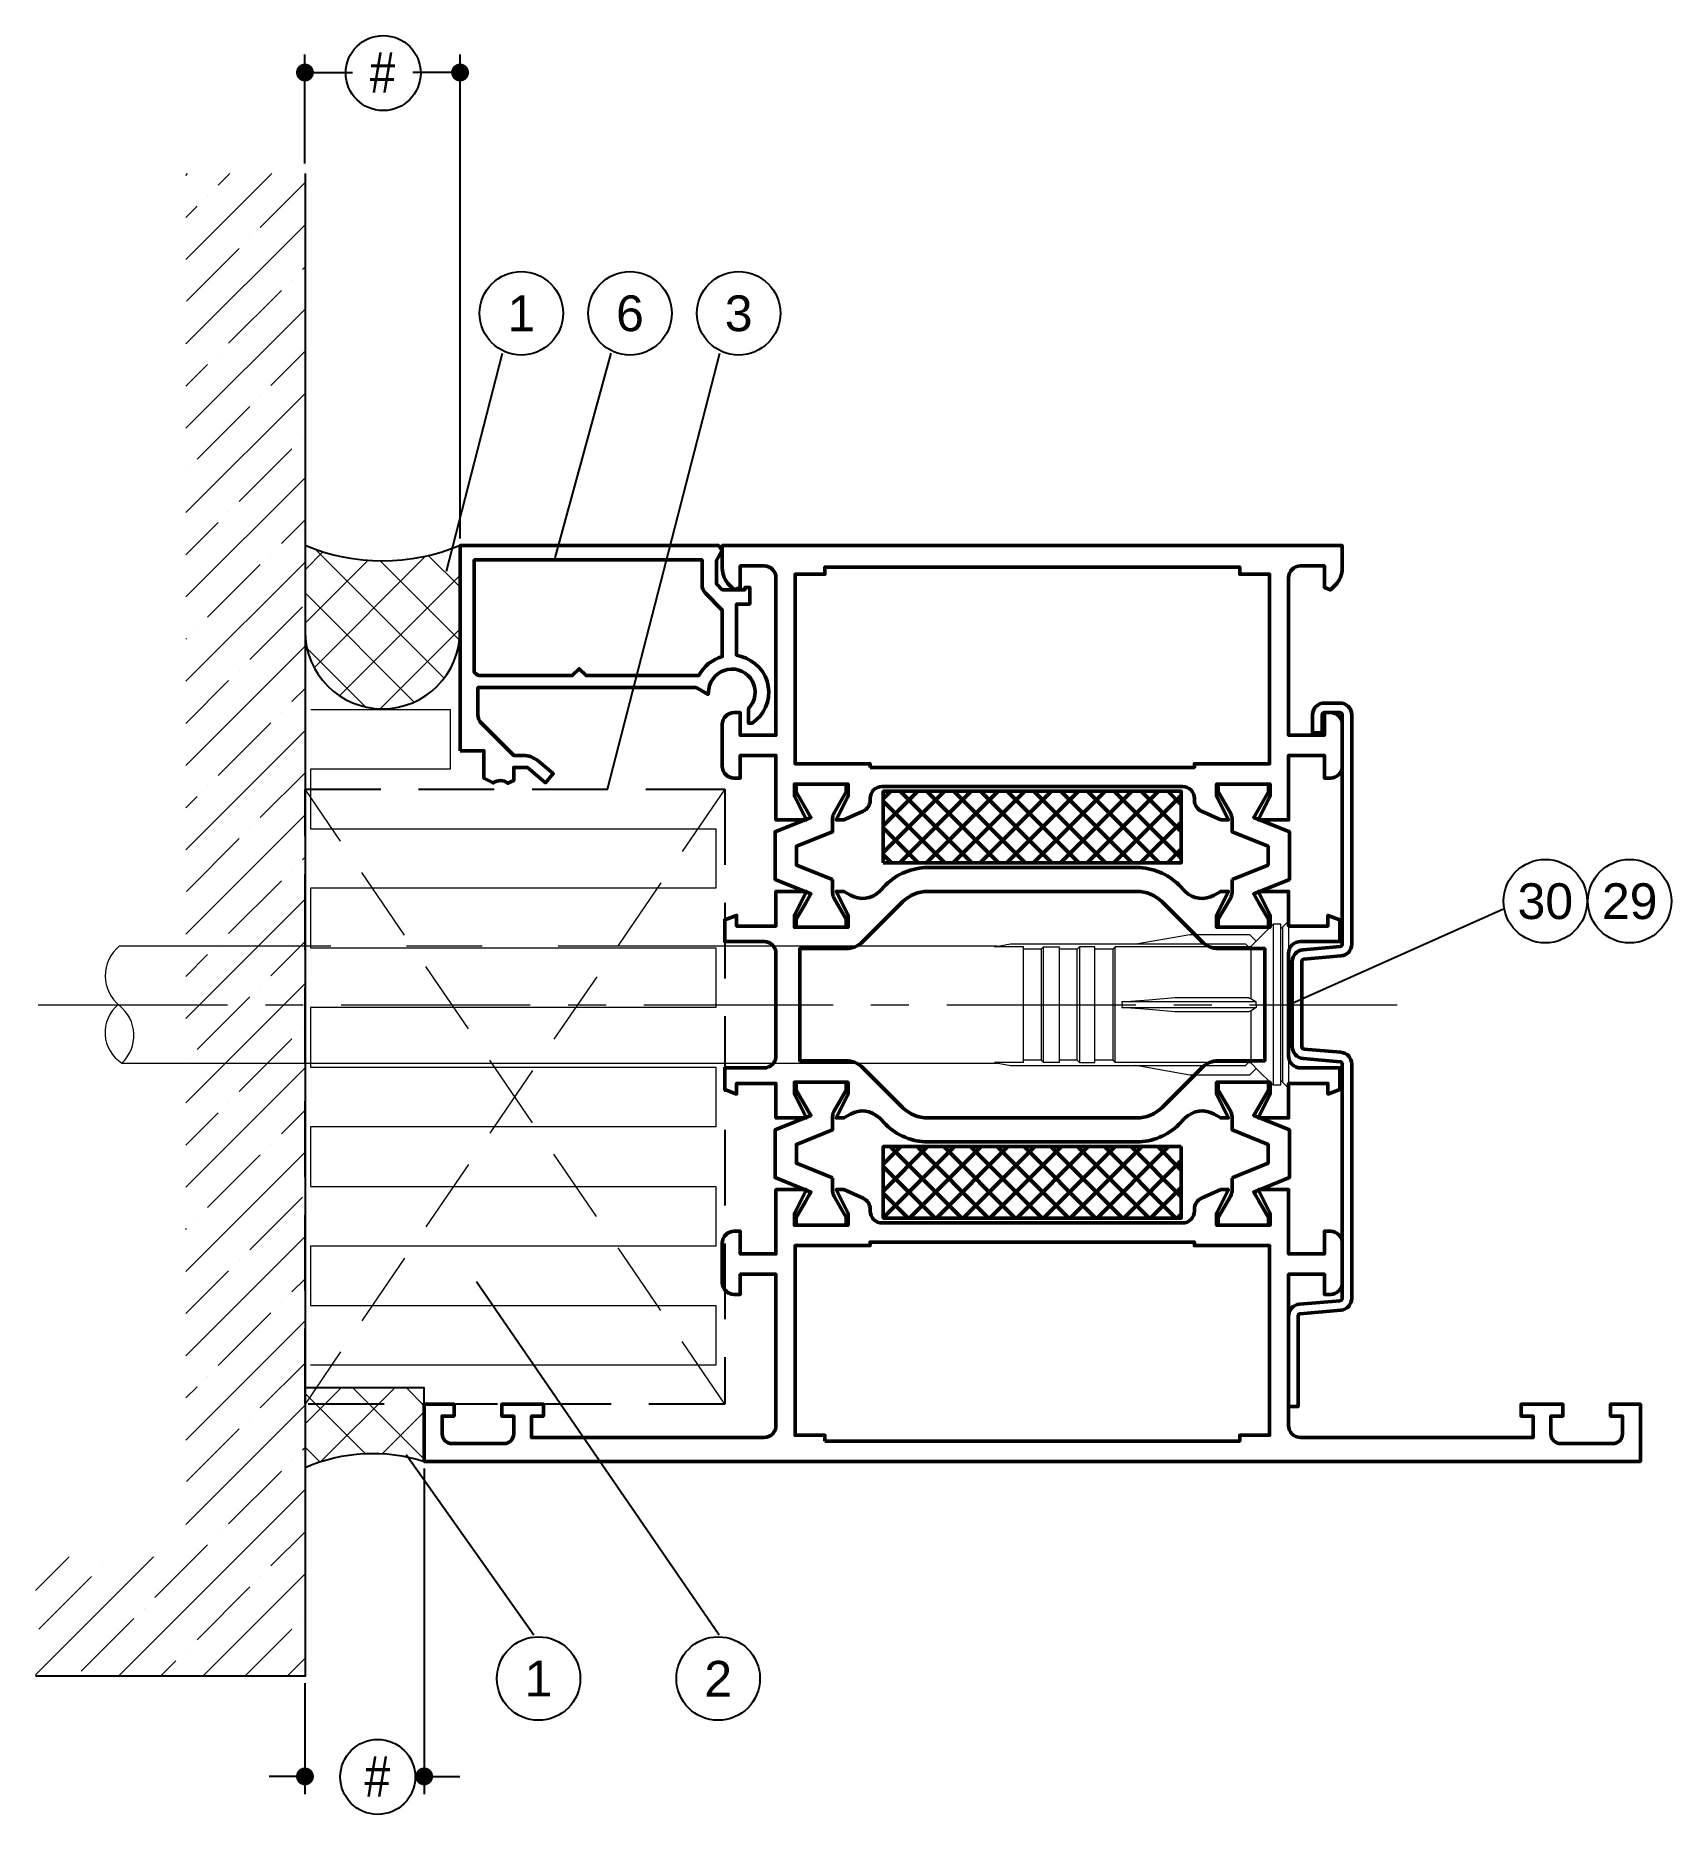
# Model space of a CAD drawing. Header units: millimetres. Extents: x 33 to 171, y 86 to 235.
import ezdxf
from ezdxf.enums import TextEntityAlignment as Align

# ---------------------------------------------------------------- set-up
doc = ezdxf.new("R2010")
doc.units = ezdxf.units.MM
doc.linetypes.add('CENTER', pattern=[50.8, 31.75, -6.35, 6.35, -6.35])
doc.linetypes.add('HIDDEN', pattern=[9.525, 6.35, -3.175])
for name, color, linetype, lineweight in [('AM_5', 3, 'Continuous', 25), ('AM_C', 50, 'Continuous', 50), ('AM_S', 80, 'Continuous', 50), ('Cent3', 70, 'CENTER', 18), ('CHide2', 2, 'HIDDEN', 25), ('CHide3', 70, 'HIDDEN', 18), ('Cont2', 2, 'Continuous', 25), ('Cont3', 70, 'Continuous', 18)]:
    doc.layers.add(name, color=color, linetype=linetype, lineweight=lineweight)
doc.styles.add('BEMSTIL', font='8SIMPLEX.SHX', dxfattribs={"width": 0.85})
doc.styles.add('SWISS', font='swiss.ttf')
doc.dimstyles.new('Dok-1zu2-PUNKT$0', dxfattribs={"dimscale": 0.5, "dimtxt": 3.4, "dimasz": 1.5, "dimexe": 1.5, "dimexo": 0.6, "dimgap": 1.5, "dimtad": 0, "dimlfac": 2, "dimdsep": 46, "dimtxsty": 'BEMSTIL', "dimblk": 'PUNKT', "dimblk1": 'PUNKT', "dimblk2": 'PUNKT', "dimcen": 0, "dimclrd": 3, "dimclre": 3, "dimclrt": 3, "dimadec": 0, "dimazin": 0, "dimtfac": 0.7, "dimtofl": 0, "dimtmove": 0, "dimatfit": 3, "dimfxl": 0, "dimtolj": 1, "dimarcsym": 0})

# ---------------------------------------------------------------- blocks, each defined once
blk = doc.blocks.new('*X4')
at = {"color": 0}
for p, q in [((20.3, 218.29), (23.91, 221.9)), ((20.3, 221.825), (20.375, 221.9)), ((21.655, 221.413), (22.142, 221.9)), ((21.213, 220.971), (21.213, 220.971)), ((23.423, 219.645), (25.3, 221.522)), ((20.3, 220.058), (20.771, 220.529)), ((20.3, 214.754), (25.3, 219.754)), ((20.329, 216.551), (22.539, 218.761)), ((22.981, 219.203), (22.981, 219.203)), ((25.191, 217.877), (25.3, 217.987)), ((24.749, 217.435), (24.749, 217.435)), ((22.097, 214.784), (24.307, 216.993)), ((20.3, 211.219), (25.3, 216.219)), ((21.655, 214.342), (21.655, 214.342)), ((23.865, 213.016), (25.3, 214.451)), ((20.3, 212.987), (21.213, 213.9)), ((20.3, 207.683), (25.3, 212.683)), ((20.771, 209.922), (22.981, 212.132)), ((23.423, 212.574), (23.423, 212.574)), ((22.539, 208.155), (24.749, 210.364)), ((25.191, 210.806), (25.191, 210.806)), ((20.3, 204.148), (25.3, 209.148)), ((20.329, 209.48), (20.329, 209.48)), ((22.097, 207.713), (22.097, 207.713)), ((24.307, 206.387), (25.3, 207.38)), ((20.3, 205.916), (21.655, 207.271)), ((23.865, 205.945), (23.865, 205.945)), ((20.3, 200.612), (25.3, 205.612)), ((21.213, 203.293), (23.423, 205.503)), ((22.981, 201.525), (25.191, 203.735)), ((20.3, 202.38), (20.329, 202.409)), ((20.771, 202.851), (20.771, 202.851)), ((20.3, 197.077), (25.3, 202.077)), ((20.3, 198.844), (22.097, 200.642)), ((22.539, 201.083), (22.539, 201.083)), ((24.749, 199.758), (25.3, 200.309)), ((24.307, 199.316), (24.307, 199.316)), ((20.3, 193.541), (25.3, 198.541)), ((21.655, 196.664), (23.865, 198.874)), ((21.213, 196.222), (21.213, 196.222)), ((23.423, 194.896), (25.3, 196.773)), ((20.3, 195.309), (20.771, 195.78)), ((20.3, 190.006), (25.3, 195.006)), ((20.329, 191.803), (22.539, 194.012)), ((22.981, 194.454), (22.981, 194.454)), ((25.191, 193.129), (25.3, 193.238)), ((24.749, 192.687), (24.749, 192.687)), ((22.097, 190.035), (24.307, 192.245)), ((20.3, 186.47), (25.3, 191.47)), ((21.655, 189.593), (21.655, 189.593)), ((23.865, 188.267), (25.3, 189.702)), ((20.3, 188.238), (21.213, 189.151)), ((20.3, 182.935), (25.3, 187.935)), ((20.771, 185.174), (22.981, 187.383)), ((23.423, 187.825), (23.423, 187.825)), ((25.191, 186.057), (25.191, 186.057)), ((22.539, 183.406), (24.749, 185.616)), ((20.3, 179.399), (25.3, 184.399)), ((20.329, 184.732), (20.329, 184.732)), ((22.097, 182.964), (22.097, 182.964)), ((20.3, 181.167), (21.655, 182.522)), ((24.307, 181.638), (25.3, 182.631)), ((20.3, 175.863), (25.3, 180.863)), ((21.213, 178.544), (23.423, 180.754)), ((23.865, 181.196), (23.865, 181.196)), ((22.981, 176.777), (25.191, 178.986)), ((20.3, 177.631), (20.329, 177.661)), ((20.771, 178.103), (20.771, 178.103)), ((20.3, 172.328), (25.3, 177.328)), ((22.539, 176.335), (22.539, 176.335)), ((20.3, 174.096), (22.097, 175.893)), ((24.749, 175.009), (25.3, 175.56)), ((24.307, 174.567), (24.307, 174.567)), ((20.3, 168.792), (25.3, 173.792)), ((21.655, 171.915), (23.865, 174.125)), ((23.423, 170.148), (25.3, 172.025)), ((20.3, 170.56), (20.771, 171.031)), ((21.213, 171.473), (21.213, 171.473)), ((20.3, 165.257), (25.3, 170.257)), ((22.981, 169.706), (22.981, 169.706)), ((20.329, 167.054), (22.539, 169.264)), ((24.749, 167.938), (24.749, 167.938)), ((25.191, 168.38), (25.3, 168.489)), ((22.097, 165.286), (24.307, 167.496)), ((17.479, 158.9), (25.3, 166.721)), ((21.655, 164.844), (21.655, 164.844)), ((23.865, 163.518), (25.3, 164.954)), ((19.003, 162.193), (21.213, 164.402)), ((14, 162.492), (15.408, 163.9)), ((14, 158.957), (18.943, 163.9)), ((16.794, 163.518), (16.794, 163.518)), ((14.142, 160.867), (16.352, 163.077)), ((20.771, 160.425), (22.981, 162.635)), ((21.014, 158.9), (25.3, 163.186)), ((23.423, 163.077), (23.423, 163.077)), ((15.91, 159.099), (18.12, 161.309)), ((18.562, 161.751), (18.562, 161.751)), ((25.191, 161.309), (25.191, 161.309)), ((22.782, 158.9), (24.749, 160.867)), ((20.329, 159.983), (20.329, 159.983)), ((24.55, 158.9), (25.3, 159.65)), ((19.246, 158.9), (19.887, 159.541))]:
    blk.add_line(p, q, dxfattribs=at)
blk = doc.blocks.new('Dübel01')
at = {"layer": 'Cent3', "ltscale": 0.5}
blk.add_line((-104.88, 0), (9.09, 0), dxfattribs=at)
at = {"layer": 'Cent3'}
blk.add_lwpolyline([(-29.53, 4.9), (-98.09, 4.9)], dxfattribs=at)
at = {"layer": 'Cont3', "color": 3, "linetype": 'Continuous'}
for p, q in [((-2.72, 5.34), (-1.31, 6.75)), ((-1.31, 6.75), (-1.31, -6.75)), ((-0.65, 6.75), (-1.31, 6.75)), ((-0.65, 6.35), (0, 7)), ((-0.65, -6.75), (-0.65, 6.75)), ((-0.5, -6.5), (-0.5, 6.5)), ((0, 7), (0, -7)), ((-24.45, 4.9), (-29.53, 4.9)), ((-24.66, 4.86), (-23.32, 5.1)), ((-22.25, 4.86), (-24.66, 4.86)), ((-23.32, 5.1), (-8.21, 5.1)), ((-22.25, -4.86), (-22.25, 4.86)), ((-20.75, 4.66), (-22.25, 4.66)), ((-20.55, 4.86), (-20.75, 4.66)), ((-20.75, 4.66), (-20.75, -4.66)), ((-20.55, -4.86), (-20.55, 4.86)), ((-20.55, 4.86), (-19.25, 4.86)), ((-19.25, 4.86), (-19.25, -4.86)), ((-17.75, 4.66), (-19.25, 4.66)), ((-17.75, 4.66), (-17.55, 4.86)), ((-17.75, -4.66), (-17.75, 4.66)), ((-16.25, 4.86), (-17.55, 4.86)), ((-17.55, 4.86), (-17.55, -4.86)), ((-16.25, -4.86), (-16.25, 4.86)), ((-14.75, 4.66), (-16.25, 4.66)), ((-14.55, 4.86), (-14.75, 4.66)), ((-14.75, 4.66), (-14.75, -4.66)), ((-14.55, -4.86), (-14.55, 4.86)), ((-3.37, 4.86), (-14.55, 4.86)), ((-12.82, 5.1), (-8.28, 5.9)), ((-8.28, 5.9), (-3.28, 5.9)), ((-8.21, 5.1), (-3.61, 5.1)), ((-3.61, 5.1), (-3.37, 4.86)), ((-3.37, 4.86), (-3.27, 4.87)), ((-3.28, 5.9), (-2.72, 5.34)), ((-3.27, 4.87), (-3.16, 4.87)), ((-2.94, 5.11), (-3.16, 4.87)), ((-3.16, 4.87), (-3.16, 0.53)), ((-2.72, 5.34), (-2.94, 5.11)), ((-13.98, 0.23), (-11.74, 0.41)), ((-8.28, 0.23), (-13.98, 0.23)), ((-13.98, 0.23), (-13.95, 0)), ((-13.95, 0), (-13.98, -0.23)), ((-11.74, 0.41), (-9.55, 0.6)), ((-9.55, 0.6), (-8.21, 0.6)), ((-3.28, 0.23), (-8.28, 0.23)), ((-8.21, 0.6), (-3.61, 0.6)), ((-3.61, 0.6), (-3.37, 0.6)), ((-3.37, 0.6), (-3.27, 0.56)), ((-2.72, 0.23), (-3.28, 0.23)), ((-3.27, 0.56), (-3.16, 0.53)), ((-3.16, 0.53), (-2.94, 0.38)), ((-2.94, 0.38), (-2.72, 0.23)), ((-2.72, 0), (-2.72, 0.23)), ((-2.72, 0), (-2.72, -0.23)), ((-13.98, -0.23), (-8.28, -0.23)), ((-11.74, -0.41), (-13.98, -0.23)), ((-9.55, -0.6), (-11.74, -0.41)), ((-8.21, -0.6), (-9.55, -0.6)), ((-8.28, -0.23), (-3.28, -0.23)), ((-3.61, -0.6), (-8.21, -0.6)), ((-3.37, -0.6), (-3.61, -0.6)), ((-3.27, -0.56), (-3.37, -0.6)), ((-3.28, -0.23), (-2.72, -0.23)), ((-3.16, -0.53), (-3.27, -0.56)), ((-2.94, -0.38), (-3.16, -0.53)), ((-3.16, -0.53), (-3.16, -4.87)), ((-2.72, -0.23), (-2.94, -0.38)), ((-97.86, -4.9), (-24.45, -4.9)), ((-22.25, -4.86), (-24.66, -4.86)), ((-24.66, -4.86), (-23.32, -5.1)), ((-23.32, -5.1), (-8.21, -5.1)), ((-20.75, -4.66), (-22.25, -4.66)), ((-20.55, -4.86), (-20.75, -4.66)), ((-19.25, -4.86), (-20.55, -4.86)), ((-17.75, -4.66), (-19.25, -4.66)), ((-17.55, -4.86), (-17.75, -4.66)), ((-17.55, -4.86), (-16.25, -4.86)), ((-14.75, -4.66), (-16.25, -4.66)), ((-14.55, -4.86), (-14.75, -4.66)), ((-3.37, -4.86), (-14.55, -4.86)), ((-8.28, -5.9), (-12.82, -5.1)), ((-3.28, -5.9), (-8.28, -5.9)), ((-8.21, -5.1), (-3.61, -5.1)), ((-3.61, -5.1), (-3.37, -4.86)), ((-3.27, -4.87), (-3.37, -4.86)), ((-2.72, -5.34), (-3.28, -5.9)), ((-3.16, -4.87), (-3.27, -4.87)), ((-3.16, -4.87), (-2.94, -5.11)), ((-2.94, -5.11), (-2.72, -5.34)), ((-2.72, -5.34), (-1.31, -6.75)), ((-0.65, -6.75), (-1.31, -6.75)), ((0, -7), (-0.65, -6.35))]:
    blk.add_line(p, q, dxfattribs=at)
at = {"layer": 'Cont3'}
for centre, radius, start, end in [((-96.06, 2.42), 3.2, 129.2538, 231.3752), ((-96.26, -2.34), 3.02, 129.0359, 237.9271), ((-100.06, -2.58), 3.2, 313.4771, 51.3752)]:
    blk.add_arc(centre, radius, start, end, dxfattribs=at)
blk = doc.blocks.new('PUNKT')
at = {"color": 0, "linetype": 'Continuous'}
blk.add_line((-0.5, 0), (-1, 0), dxfattribs=at)
at = {"color": 0, "linetype": 'Continuous', "const_width": 0.5}
blk.add_lwpolyline([(-0.25, 0, 1), (0.25, 0, 1)], format="xyb", close=True, dxfattribs=at)
blk = doc.blocks.new('*D8')
at = {"layer": 'AM_5', "color": 3, "lineweight": -2, "transparency": 16777216}
for p, q in [((55.98, 224.74), (55.98, 233.86)), ((55.98, 224.74), (55.98, 233.86)), ((55.98, 224.74), (55.98, 233.86)), ((68.99, 193.29), (68.99, 233.86)), ((68.99, 193.29), (68.99, 233.86)), ((68.99, 193.29), (68.99, 233.86)), ((57.48, 232.36), (59.96, 232.36)), ((57.48, 232.36), (59.96, 232.36)), ((57.48, 232.36), (59.96, 232.36)), ((67.49, 232.36), (65.03, 232.36)), ((67.49, 232.36), (65.03, 232.36)), ((67.49, 232.36), (65.03, 232.36))]:
    blk.add_line(p, q, dxfattribs=at)
at = {"layer": 'AM_5', "color": 3, "lineweight": -2, "transparency": 16777216, "xscale": 1.5, "yscale": 1.5, "zscale": 1.5, "rotation": 180}
blk.add_blockref('PUNKT', (55.98, 232.36), dxfattribs=at)
blk.add_blockref('PUNKT', (55.98, 232.36), dxfattribs=at)
blk.add_blockref('PUNKT', (55.98, 232.36), dxfattribs=at)
at = {"layer": 'AM_5', "color": 3, "lineweight": -2, "transparency": 16777216, "xscale": 1.5, "yscale": 1.5, "zscale": 1.5}
blk.add_blockref('PUNKT', (68.99, 232.36), dxfattribs=at)
blk.add_blockref('PUNKT', (68.99, 232.36), dxfattribs=at)
blk.add_blockref('PUNKT', (68.99, 232.36), dxfattribs=at)
at = {"layer": 'AM_5', "color": 3, "transparency": 16777216, "insert": (62.49, 232.36), "char_height": 3.4, "attachment_point": 5, "style": 'BEMSTIL'}
blk.add_mtext('\\A1;#', dxfattribs=at)
blk.add_mtext('\\A1;#', dxfattribs=at)
blk.add_mtext('\\A1;#', dxfattribs=at)
blk = doc.blocks.new('*D9')
at = {"layer": 'AM_5', "color": 3, "lineweight": -2, "transparency": 16777216}
for p, q in [((65.98, 115.29), (65.98, 87.97)), ((65.98, 115.29), (65.98, 87.97)), ((65.98, 115.29), (65.98, 87.97)), ((55.98, 97.29), (55.98, 87.97)), ((55.98, 97.29), (55.98, 87.97)), ((55.98, 97.29), (55.98, 87.97)), ((54.48, 89.47), (52.98, 89.47)), ((54.48, 89.47), (52.98, 89.47)), ((54.48, 89.47), (52.98, 89.47)), ((67.48, 89.47), (68.98, 89.47)), ((67.48, 89.47), (68.98, 89.47)), ((67.48, 89.47), (68.98, 89.47))]:
    blk.add_line(p, q, dxfattribs=at)
at = {"layer": 'AM_5', "color": 3, "lineweight": -2, "transparency": 16777216, "xscale": 1.5, "yscale": 1.5, "zscale": 1.5}
blk.add_blockref('PUNKT', (55.98, 89.47), dxfattribs=at)
blk.add_blockref('PUNKT', (55.98, 89.47), dxfattribs=at)
blk.add_blockref('PUNKT', (55.98, 89.47), dxfattribs=at)
at = {"layer": 'AM_5', "color": 3, "lineweight": -2, "transparency": 16777216, "xscale": 1.5, "yscale": 1.5, "zscale": 1.5, "rotation": 180}
blk.add_blockref('PUNKT', (65.98, 89.47), dxfattribs=at)
blk.add_blockref('PUNKT', (65.98, 89.47), dxfattribs=at)
blk.add_blockref('PUNKT', (65.98, 89.47), dxfattribs=at)
at = {"layer": 'AM_5', "color": 3, "transparency": 16777216, "insert": (62.05, 89.47), "char_height": 3.4, "attachment_point": 5, "style": 'BEMSTIL'}
blk.add_mtext('\\A1;#', dxfattribs=at)
blk.add_mtext('\\A1;#', dxfattribs=at)
blk.add_mtext('\\A1;#', dxfattribs=at)
blk = doc.blocks.new('WI1021365')
for points in [[(23, -15.8), (23, -16.45), (21, -15.45), (20, -15.45), (20, -19.95), (21, -19.95), (23, -18.95), (23, -21.5), (17.6, -21.5), (17.6, -24.5), (19.5, -24.5), (19.5, -25, -0.414214), (18.5, -26), (15.2, -26, -0.414214), (14.2, -25), (14.2, -24.5), (15.9, -24.5), (15.9, -21.5), (3.2, -21.5, 0.414214), (2.2, -22.5), (2.2, -42), (4, -42), (4, -41), (5, -41), (5, -44.5), (4, -44.5), (4, -43.5), (2.5, -43.5, 0.414214), (1.7, -44.3), (1.7, -48.7, 0.414214), (2.5, -49.5), (4, -49.5), (4, -48.5), (5, -48.5), (5, -51), (0.2, -51), (0.2, 51), (5, 51), (5, 48.5), (4, 48.5), (4, 49.5), (2.5, 49.5, 0.414214), (1.7, 48.7), (1.7, 44.3, 0.414214), (2.5, 43.5), (4, 43.5), (4, 44.5), (5, 44.5), (5, 41), (4, 41), (4, 42), (2.2, 42), (2.2, 22.5, 0.414214), (3.2, 21.5), (15.9, 21.5), (15.9, 24.5), (14.2, 24.5), (14.2, 25, -0.414214), (15.2, 26), (18.5, 26, -0.414214), (19.5, 25), (19.5, 24.5), (17.6, 24.5), (17.6, 21.5), (23, 21.5), (23, 18.95), (21, 19.95), (20, 19.95), (20, 15.45), (21, 15.45), (23, 16.45), (23, 15.8), (22.27, 14.19, -0.294108), (21.36, 13.6), (21.2, 13.6, 0.414214), (20.2, 12.6), (20.2, -12.6, 0.414214), (21.2, -13.6), (21.36, -13.6, -0.294108), (22.27, -14.19), (23, -15.8)], [(54, -15.8), (54.73, -14.19, -0.294108), (55.64, -13.6), (55.8, -13.6, 0.414214), (56.8, -12.6), (56.8, 12.6, 0.414214), (55.8, 13.6), (55.64, 13.6, -0.294108), (54.73, 14.19), (54, 15.8), (54, 16.45), (56, 15.45), (57, 15.45), (57, 19.95), (56, 19.95), (54, 18.95), (54, 21.5), (59.4, 21.5), (59.4, 24.5), (57.5, 24.5), (57.5, 25, -0.414214), (58.5, 26), (62, 26, -0.414214), (63, 25), (63, 24.5), (61.1, 24.5), (61.1, 21.5), (74.3, 21.5, 0.414214), (75.3, 22.5), (75.3, 24.5), (73.5, 24.5), (73.29, 25.01), (73.69, 25.41, -0.198912), (75.1, 26), (77, 26), (77, -26), (75.1, -26, -0.198912), (73.69, -25.41), (73.29, -25.01), (73.5, -24.5), (75.3, -24.5), (75.3, -22.5, 0.414214), (74.3, -21.5), (61.1, -21.5), (61.1, -24.5), (63, -24.5), (63, -25, -0.414214), (62, -26), (58.5, -26, -0.414214), (57.5, -25), (57.5, -24.5), (59.4, -24.5), (59.4, -21.5), (54, -21.5), (54, -18.95), (56, -19.95), (57, -19.95), (57, -15.45), (56, -15.45), (54, -16.45), (54, -15.8)], [(23.99, 16.75), (22.87, 16.75, 0.131652), (22.47, 16.64), (20.66, 15.6), (20, 15.6), (20, 19.8), (20.66, 19.8), (22, 19.03), (22.49, 18.74), (22.79, 18.57), (24, 21.58), (28, 21.58), (29.21, 18.57), (31.34, 19.8), (32, 19.8), (32, 15.6), (31.34, 15.6), (29.53, 16.64, 0.131652), (29.13, 16.75), (28.01, 16.75), (26.79, 19.78), (25.21, 19.78)], [(48.99, 16.75), (47.87, 16.75, 0.131652), (47.47, 16.64), (45.66, 15.6), (45, 15.6), (45, 19.8), (45.66, 19.8), (47, 19.03), (47.49, 18.74), (47.79, 18.57), (49, 21.58), (53, 21.58), (54.21, 18.57), (56.34, 19.8), (57, 19.8), (57, 15.6), (56.34, 15.6), (54.53, 16.64, 0.131652), (54.13, 16.75), (53.01, 16.75), (51.79, 19.78), (50.21, 19.78)], [(48, 8.76, 0.198912), (47.12, 10.88), (43.79, 14.21, -0.198912), (43.2, 15.63), (43.2, 19.5), (33.8, 19.5), (33.8, 15.63, -0.198912), (33.21, 14.21), (29.88, 10.88, 0.198912), (29, 8.76), (29, -8.76, 0.198912), (29.88, -10.88), (33.21, -14.21, -0.198912), (33.8, -15.63), (33.8, -19.5), (43.2, -19.5), (43.2, -15.63, -0.198912), (43.79, -14.21), (47.12, -10.88, 0.198912), (48, -8.76)], [(23.99, -16.75), (22.87, -16.75, -0.131652), (22.47, -16.64), (20.66, -15.6), (20, -15.6), (20, -19.8), (20.66, -19.8), (22, -19.03), (22.49, -18.74), (22.79, -18.57), (24, -21.57), (28, -21.57), (29.21, -18.57), (31.34, -19.8), (32, -19.8), (32, -15.6), (31.34, -15.6), (29.53, -16.64, -0.131652), (29.13, -16.75), (28.01, -16.75), (26.79, -19.77), (25.21, -19.77)], [(48.99, -16.75), (47.87, -16.75, -0.131652), (47.47, -16.64), (45.66, -15.6), (45, -15.6), (45, -19.8), (45.66, -19.8), (47, -19.03), (47.49, -18.74), (47.79, -18.57), (49, -21.57), (53, -21.57), (54.21, -18.57), (56.34, -19.8), (57, -19.8), (57, -15.6), (56.34, -15.6), (54.53, -16.64, -0.131652), (54.13, -16.75), (53.01, -16.75), (51.79, -19.77), (50.21, -19.77)]]:
    blk.add_lwpolyline(points, format="xyb", close=True)
blk.add_lwpolyline([(29, -15.8), (29.32, -15.25, 0.339454), (29, -12.83), (28.46, -12.29, -0.198912), (27, -8.76), (27, 8.76, -0.198912), (28.46, 12.29), (29, 12.83, 0.339454), (29.32, 15.25), (29, 15.8), (29, 16.45), (31, 15.45), (32, 15.45), (32, 19.95), (31, 19.95), (29, 18.95), (29, 21.5), (31.9, 21.5), (31.9, 24.8), (31.01, 24.8), (31.38, 25.8), (33.2, 25.8), (33.2, 22.5, 0.414214), (34.2, 21.5), (42.8, 21.5, 0.414214), (43.8, 22.5), (43.8, 25.8), (45.62, 25.8), (45.99, 24.8), (45.1, 24.8), (45.1, 21.5), (48, 21.5), (48, 18.95), (46, 19.95), (45, 19.95), (45, 15.45), (46, 15.45), (48, 16.45), (48, 15.8), (47.68, 15.25, 0.339454), (48, 12.83), (48.54, 12.29, -0.198912), (50, 8.76), (50, -8.76, -0.198912), (48.54, -12.29), (48, -12.83, 0.339454), (47.68, -15.25), (48, -15.8), (48, -16.45), (46, -15.45), (45, -15.45), (45, -19.95), (46, -19.95), (48, -18.95), (48, -21.5), (45.1, -21.5), (45.1, -24.8), (45.99, -24.8), (45.62, -25.8), (43.8, -25.8), (43.8, -22.5, 0.414214), (42.8, -21.5), (34.2, -21.5, 0.414214), (33.2, -22.5), (33.2, -25.8), (31.38, -25.8), (31.01, -24.8), (31.9, -24.8), (31.9, -21.5), (29, -21.5), (29, -18.95), (31, -19.95), (32, -19.95), (32, -15.45), (31, -15.45), (29, -16.45), (29, -15.8), (29.32, -15.25)], format="xyb")
for points in [[(1.9, 17.4), (2.4, 17.4), (2.4, 19.9), (18.3, 19.9), (18.3, 13.6), (18.6, 13.6), (18.6, -13.6), (18.3, -13.6), (18.3, -19.9), (2.4, -19.9), (2.4, -17.4), (1.9, -17.4), (1.9, 17.4)], [(58.4, 13.6), (58.7, 13.6), (58.7, 19.9), (74.6, 19.9), (74.6, 17.4), (75.2, 17.4), (75.2, -17.4), (74.6, -17.4), (74.6, -19.9), (58.7, -19.9), (58.7, -13.6), (58.4, -13.6), (58.4, 13.6)]]:
    blk.add_lwpolyline(points, close=True)
blk = doc.blocks.new('WI3090081')
for points in [[(-17.2, 22), (-17.2, 20), (-19.5, 20), (-19.9, 19.21, -0.339409), (-19.93, 17.99), (-19.7, 17.5), (-18.6, 17.5), (-18.6, 16.35), (-19.88, 14.82), (-19.12, 14.18), (-18.07, 15.43, 0.176327), (-17.6, 16.71), (-17.6, 17.5), (-14.89, 20.21, -0.198912), (-14.19, 20.5), (-11.9, 20.5), (-11.9, 2.2), (-12.48, 1.19), (-12.04, 1.13, -1.382111), (-13.66, -2.2), (-14.9, -2.2), (-14.9, -2.49, 0.652679), (-9.3, -1.57), (-9.2, -1.2), (-4.9, -1.2), (-4.9, -2.3), (-3.5, -2.3), (-3.5, -1.9), (-3.7, -1.9), (-3.7, 0), (-3.2, 0.5), (-1.25, 0.5), (-0.45, 0.04), (0, 0.3), (0, 22), (-17.2, 22)], [(-10.9, 20.3), (-10.9, 12.58), (-10.32, 12), (-10.9, 11.42), (-10.9, 1.97, -0.213458), (-9.31, 0), (-5.4, 0), (-3.99, 1.41, -0.198912), (-3.28, 1.7), (-1.2, 1.7), (-1.2, 20.8), (-10.63, 20.8), (-10.78, 20.63, 0.179926), (-10.9, 20.3)]]:
    blk.add_lwpolyline(points, format="xyb", close=True)
blk = doc.blocks.new('WI4090072')
h = blk.add_hatch()
h.set_pattern_fill('ANSI37', color=256, scale=0.5, style=0)
h.set_pattern_definition([(45, (0, 0.4), (-1.12253, 1.12253), []), (135, (0, 0.4), (-1.12253, -1.12253), [])])
h.paths.add_polyline_path([(12.5, 6.4), (-12.5, 6.4), (-12.5, 0.4), (12.5, 0.4)])
blk.add_lwpolyline([(12.5, 6.4), (12.5, 0.4), (-12.5, 0.4), (-12.5, 6.4), (12.5, 6.4)], close=True)
blk = doc.blocks.new('WI4080202')
blk.add_lwpolyline([(-48.32, -0.18), (-48.61, -3.59, -0.388879), (-49.61, -4.5), (-57.2, -4.5), (-57.2, -3.7), (-49.61, -3.7, 0.388879), (-49.41, -3.52), (-49.11, -0.11, -0.388879), (-48.12, 0.8), (-28.48, 0.8, -0.388879), (-27.49, -0.11), (-27.22, -3.22, 0.388879), (-27.02, -3.4), (-19.88, -3.4, 0.388879), (-19.68, -3.22), (-19.41, -0.11, -0.388879), (-18.42, 0.8), (0.8, 0.8, -0.414214), (1.8, -0.2), (1.8, -1.5, -0.414214), (0.8, -2.5), (-0.7, -2.5), (-0.7, -1.7), (0.8, -1.7, 0.414214), (1, -1.5), (1, -0.2, 0.414214), (0.8, 0), (-18.42, 0, 0.388879), (-18.62, -0.18), (-18.89, -3.29, -0.388879), (-19.88, -4.2), (-27.02, -4.2, -0.388879), (-28.01, -3.29), (-28.28, -0.18, 0.388879), (-28.48, 0), (-48.12, 0, 0.388879), (-48.32, -0.18)], format="xyb", close=True)

msp = doc.modelspace()

# ---------------------------------------------------------------- hatches: boundary and pattern name
at = {"layer": 'Cont3'}
h = msp.add_hatch(dxfattribs=at)
h.set_pattern_fill('ANSI37', color=256, style=0)
h.set_pattern_definition([(45, (-1022.615, -52.7696), (-2.245064, 2.245064), []), (135, (-1022.615, -52.7696), (-2.245064, -2.245064), [])])
h.paths.add_polyline_path([(68.986, 192.686, -0.1989124), (55.985, 192.686), (55.985, 185.503, 1), (68.986, 185.503)])
h = msp.add_hatch(dxfattribs=at)
h.set_pattern_fill('ANSI37', color=256, style=0)
h.set_pattern_definition([(45, (-1022.615, -52.5696), (-2.245064, 2.245064), []), (135, (-1022.615, -52.5696), (-2.245064, -2.245064), [])])
h.paths.add_polyline_path([(65.985, 122.055), (55.985, 122.055), (55.985, 115.386, -0.1814863), (65.985, 115.886)])

# ---------------------------------------------------------------- linework, layer by layer
at = {"layer": 'AM_5', "color": 3}
for p, q in [((67.84, 190.545), (72.557, 208.83)), ((76.955, 191.666), (81.672, 208.83)), ((81.354, 172.26), (90.787, 208.83)), ((138.487, 154.186), (156.559, 162.251)), ((70.371, 130.962), (90.731, 101.355)), ((64.467, 116.469), (75.164, 101.355))]:
    msp.add_line(p, q, dxfattribs=at)
for centre, radius in [((62.542, 232.314), 3.144), ((74.127, 212.168), 3.5), ((83.242, 212.168), 3.5), ((92.357, 212.168), 3.5), ((160.018, 162.87), 3.5), ((167.094, 162.87), 3.5), ((75.573, 97.679), 3.5), ((90.639, 97.679), 3.5), ((62.086, 89.426), 3.144)]:
    msp.add_circle(centre, radius, dxfattribs=at)
at = {"layer": 'CHide2'}
msp.add_lwpolyline([(91.186, 172.267), (91.186, 120.686), (55.985, 120.686), (55.985, 172.26), (89.169, 172.26)], close=True, dxfattribs=at)
at = {"layer": 'CHide3'}
for p, q in [((91.186, 172.267), (55.985, 120.686)), ((91.186, 120.686), (55.985, 172.26))]:
    msp.add_line(p, q, dxfattribs=at)
at = {"layer": 'Cont2'}
msp.add_lwpolyline([(55.985, 223.886), (55.985, 97.886), (33.385, 97.886)], dxfattribs=at)
msp.add_lwpolyline([(68.986, 185.503), (68.986, 192.686, -0.1989124), (55.985, 192.686), (55.985, 185.503, 1), (68.986, 185.503, 1)], format="xyb", dxfattribs=at)
msp.add_lwpolyline([(55.985, 122.055), (55.985, 115.386, -0.1814863), (65.985, 115.886), (65.985, 122.055)], format="xyb", close=True, dxfattribs=at)
at = {"layer": 'Cont3'}
msp.add_lwpolyline([(56.463, 178.948), (68.158, 178.948), (68.158, 173.948), (56.446, 173.948), (56.446, 168.948), (90.435, 168.948), (90.435, 163.948), (56.453, 163.948), (56.453, 158.948), (90.453, 158.948), (90.453, 153.948), (56.453, 153.948), (56.453, 148.948), (90.453, 148.948), (90.453, 143.948), (56.453, 143.948), (56.453, 138.948), (90.453, 138.948), (90.453, 133.948), (56.453, 133.948), (56.453, 128.948), (90.453, 128.948), (90.453, 123.948), (56.453, 123.948)], dxfattribs=at)

# ---------------------------------------------------------------- block references
at = {"layer": 'AM_C', "xscale": -1, "rotation": 270}
msp.add_blockref('WI4080202', (142.986, 177.686), dxfattribs=at)
at = {"layer": 'AM_C', "rotation": 180}
msp.add_blockref('WI4090072', (116.986, 172.486), dxfattribs=at)
at = {"layer": 'AM_C'}
msp.add_blockref('WI4090072', (116.986, 135.886), dxfattribs=at)
at = {"layer": 'AM_S', "rotation": 89.99999999999999}
for name, p in [('WI1021365', (116.987, 115.686)), ('WI3090081', (90.986, 192.686))]:
    msp.add_blockref(name, p, dxfattribs=at)
at = {"layer": 'Cont3', "xscale": 2, "yscale": 2, "zscale": 2}
msp.add_blockref('*X4', (5.385, -219.914), dxfattribs=at)
at = {"layer": 'Cont3'}
msp.add_blockref('Dübel01', (138.487, 154.186), dxfattribs=at)

# ---------------------------------------------------------------- texts
at = {"layer": 'AM_5', "color": 40, "style": 'SWISS'}
for s, p in [('1', (74.127, 212.168)), ('6', (83.242, 212.168)), ('3', (92.357, 212.168)), ('30', (160.018, 162.87)), ('29', (167.094, 162.87)), ('1', (75.573, 97.679)), ('2', (90.639, 97.679))]:
    msp.add_text(s, height=3, dxfattribs=at).set_placement(p, align=Align.MIDDLE)

# ---------------------------------------------------------------- dimensions: what is measured, and where the dimension line sits
at = {"layer": 'AM_5'}
for base, p1, p2, picture, middle in [((68.986, 232.362), (55.985, 224.144), (68.986, 192.686), '*D8', (62.494, 232.362)), ((65.985, 89.474), (55.985, 97.886), (65.985, 115.886), '*D9', (62.053, 89.474))]:
    dim = msp.add_linear_dim(base=base, p1=p1, p2=p2, text='#', dimstyle='Dok-1zu2-PUNKT$0', override={"dimscale": 1, "dimlfac": 1}, dxfattribs=at)
    dim.commit()
    dim.dimension.update_dxf_attribs({"geometry": picture, "text_midpoint": middle, "dimtype": 160})

doc.saveas('drawing.dxf')
